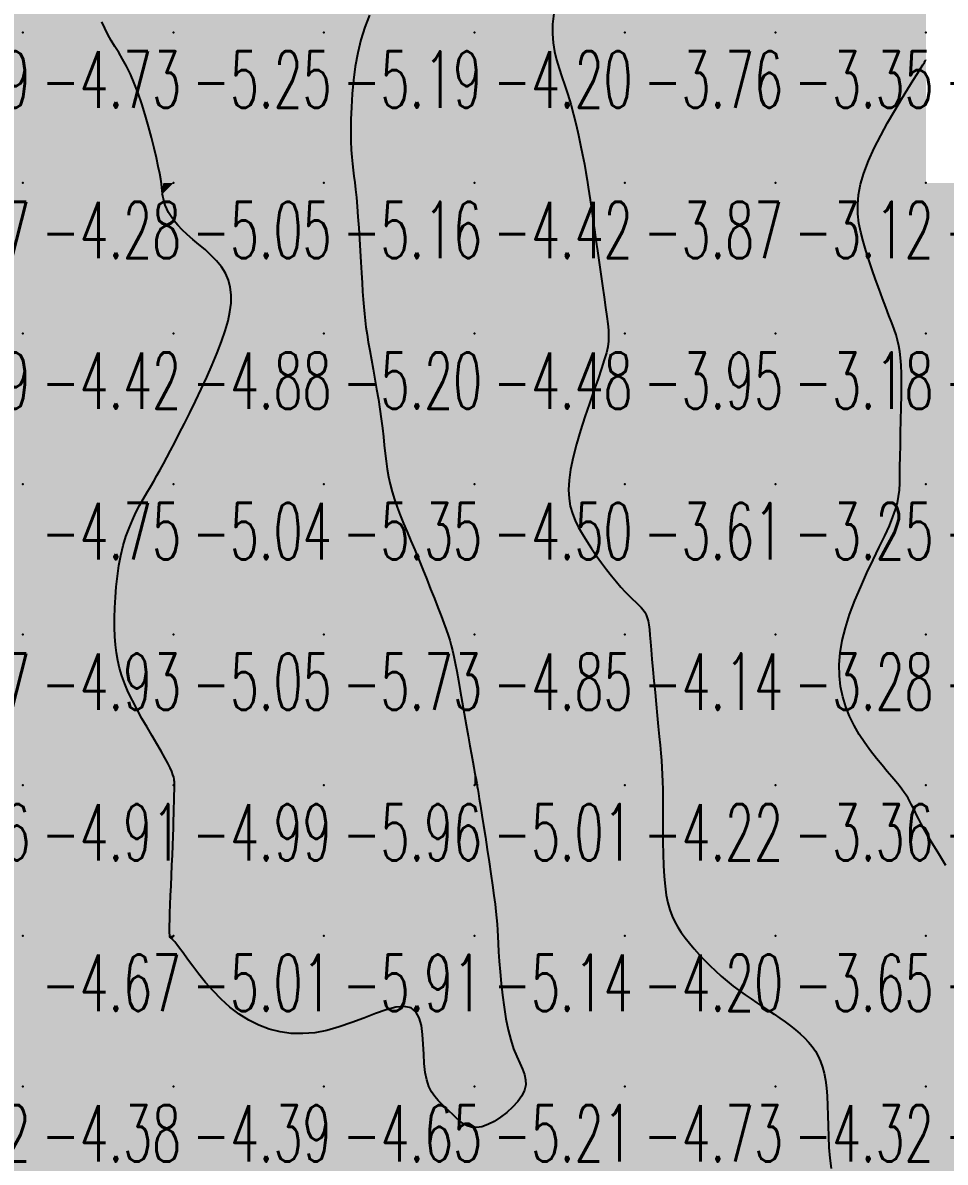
# Model space of a CAD drawing. Header units: millimetres. Extents: x 88261 to 90953, y 390274 to 392322.
# Drawn here: x 89920.2 to 89981.5, y 392062.2 to 392137.9 of the extents above; entities that cross this region are included whole.
import ezdxf
from ezdxf.enums import TextEntityAlignment as Align

# ---------------------------------------------------------------- set-up
doc = ezdxf.new("R2010")
doc.units = ezdxf.units.MM
doc.header["$LTSCALE"] = 25
for name, color, linetype in [('CN_03_00', 7, 'Continuous'), ('CN_04_00', 242, 'Continuous'), ('COTEAlt', 7, 'Continuous'), ('TN_COLORIAGE', 7, 'Continuous')]:
    doc.layers.add(name, color=color, linetype=linetype)
doc.styles.add('Simplex 1.0', font='Simplex.shx', dxfattribs={"width": 0.99, "height": 2.5})
doc.styles.get("Standard").update_dxf_attribs({"font": 'times.ttf'})

# ---------------------------------------------------------------- blocks, each defined once
blk = doc.blocks.new('COTE')
at = {"color": 0}
blk.add_point((0, 0), dxfattribs=at)
at = {"layer": 'COTEAlt'}
blk.add_attdef('ALT', text='', height=3.75, dxfattribs=at).set_placement((1.25, -1.25), align=Align.TOP_LEFT)

msp = doc.modelspace()

# ---------------------------------------------------------------- linework, layer by layer
at = {"layer": 'CN_03_00', "flags": 128}
for points, elevation in [([(89955.521, 392138.489), (89955.442, 392137.795), (89955.43, 392137.149), (89955.477, 392136.543), (89955.574, 392135.967), (89955.71, 392135.407), (89955.876, 392134.853), (89956.063, 392134.294), (89956.26, 392133.716), (89956.458, 392133.11), (89956.648, 392132.467), (89956.828, 392131.796), (89956.998, 392131.11), (89957.155, 392130.424), (89957.3, 392129.749), (89957.432, 392129.099), (89957.55, 392128.487), (89957.652, 392127.926), (89957.739, 392127.425), (89957.813, 392126.968), (89957.88, 392126.538), (89957.941, 392126.115), (89958.002, 392125.681), (89958.066, 392125.216), (89958.136, 392124.7), (89958.217, 392124.116), (89958.311, 392123.451), (89958.415, 392122.723), (89958.526, 392121.955), (89958.639, 392121.172), (89958.751, 392120.399), (89958.857, 392119.659), (89958.954, 392118.978), (89959.037, 392118.379), (89959.103, 392117.877), (89959.147, 392117.454), (89959.165, 392117.079), (89959.151, 392116.724), (89959.102, 392116.36), (89959.012, 392115.957), (89958.878, 392115.486), (89958.694, 392114.919), (89958.46, 392114.236), (89958.188, 392113.454), (89957.894, 392112.601), (89957.593, 392111.704), (89957.302, 392110.79), (89957.035, 392109.886), (89956.809, 392109.019), (89956.64, 392108.217), (89956.539, 392107.5), (89956.506, 392106.861), (89956.534, 392106.286), (89956.619, 392105.763), (89956.755, 392105.277), (89956.937, 392104.815), (89957.159, 392104.363), (89957.417, 392103.909), (89957.705, 392103.441), (89958.016, 392102.964), (89958.343, 392102.488), (89958.68, 392102.02), (89959.019, 392101.568), (89959.354, 392101.14), (89959.679, 392100.746), (89959.985, 392100.393), (89960.268, 392100.086), (89960.526, 392099.822), (89960.76, 392099.593), (89960.969, 392099.392), (89961.155, 392099.212), (89961.316, 392099.045), (89961.453, 392098.885), (89961.567, 392098.724), (89961.658, 392098.554), (89961.729, 392098.365), (89961.785, 392098.147), (89961.831, 392097.888), (89961.87, 392097.577), (89961.906, 392097.204), (89961.945, 392096.759), (89961.991, 392096.229), (89962.045, 392095.611), (89962.109, 392094.919), (89962.178, 392094.177), (89962.251, 392093.407), (89962.324, 392092.631), (89962.397, 392091.87), (89962.466, 392091.148), (89962.53, 392090.486), (89962.585, 392089.898), (89962.633, 392089.373), (89962.673, 392088.889), (89962.706, 392088.425), (89962.731, 392087.962), (89962.75, 392087.48), (89962.763, 392086.956), (89962.769, 392086.372), (89962.771, 392085.713), (89962.77, 392084.994), (89962.77, 392084.233), (89962.775, 392083.452), (89962.788, 392082.67), (89962.813, 392081.908), (89962.853, 392081.186), (89962.912, 392080.524), (89962.993, 392079.937), (89963.097, 392079.419), (89963.224, 392078.959), (89963.376, 392078.543), (89963.553, 392078.162), (89963.756, 392077.803), (89963.986, 392077.455), (89964.243, 392077.105), (89964.528, 392076.746), (89964.838, 392076.378), (89965.17, 392076.006), (89965.52, 392075.633), (89965.886, 392075.264), (89966.264, 392074.902), (89966.651, 392074.553), (89967.043, 392074.218), (89967.438, 392073.903), (89967.835, 392073.605), (89968.231, 392073.321), (89968.626, 392073.049), (89969.019, 392072.786), (89969.408, 392072.53), (89969.792, 392072.278), (89970.169, 392072.027), (89970.539, 392071.775), (89970.899, 392071.521), (89971.246, 392071.263), (89971.577, 392071.001), (89971.889, 392070.732), (89972.18, 392070.455), (89972.447, 392070.171), (89972.688, 392069.876), (89972.899, 392069.569), (89973.082, 392069.245), (89973.239, 392068.898), (89973.37, 392068.521), (89973.478, 392068.108), (89973.564, 392067.652), (89973.629, 392067.148), (89973.676, 392066.59), (89973.705, 392065.974), (89973.725, 392065.311), (89973.742, 392064.616), (89973.765, 392063.901), (89973.801, 392063.183), (89973.858, 392062.473), (89973.944, 392061.787)], -4), ([(89981.565, 392081.903), (89981.297, 392082.35), (89981.029, 392082.79), (89980.768, 392083.214), (89980.524, 392083.619), (89980.304, 392083.998), (89980.107, 392084.352), (89979.93, 392084.682), (89979.772, 392084.988), (89979.63, 392085.271), (89979.5, 392085.532), (89979.381, 392085.772), (89979.27, 392085.991), (89979.164, 392086.192), (89979.056, 392086.381), (89978.94, 392086.569), (89978.808, 392086.764), (89978.654, 392086.975), (89978.47, 392087.211), (89978.25, 392087.481), (89977.987, 392087.794), (89977.677, 392088.157), (89977.329, 392088.568), (89976.956, 392089.023), (89976.571, 392089.518), (89976.187, 392090.049), (89975.817, 392090.611), (89975.474, 392091.202), (89975.169, 392091.816), (89974.915, 392092.452), (89974.716, 392093.11), (89974.577, 392093.793), (89974.5, 392094.505), (89974.49, 392095.248), (89974.549, 392096.026), (89974.682, 392096.84), (89974.892, 392097.693), (89975.178, 392098.586), (89975.526, 392099.503), (89975.916, 392100.425), (89976.328, 392101.335), (89976.744, 392102.214), (89977.143, 392103.043), (89977.507, 392103.803), (89977.816, 392104.478), (89978.056, 392105.055), (89978.232, 392105.553), (89978.355, 392106), (89978.434, 392106.421), (89978.479, 392106.843), (89978.502, 392107.293), (89978.511, 392107.797), (89978.518, 392108.382), (89978.53, 392109.065), (89978.547, 392109.828), (89978.566, 392110.643), (89978.586, 392111.485), (89978.603, 392112.326), (89978.615, 392113.138), (89978.62, 392113.896), (89978.614, 392114.571), (89978.597, 392115.145), (89978.565, 392115.632), (89978.518, 392116.053), (89978.452, 392116.431), (89978.366, 392116.789), (89978.259, 392117.146), (89978.128, 392117.527), (89977.972, 392117.953), (89977.789, 392118.439), (89977.586, 392118.982), (89977.367, 392119.568), (89977.138, 392120.187), (89976.906, 392120.827), (89976.677, 392121.477), (89976.456, 392122.125), (89976.25, 392122.76), (89976.066, 392123.375), (89975.911, 392123.976), (89975.795, 392124.574), (89975.727, 392125.18), (89975.717, 392125.805), (89975.774, 392126.459), (89975.907, 392127.154), (89976.125, 392127.9), (89976.432, 392128.702), (89976.812, 392129.542), (89977.242, 392130.397), (89977.702, 392131.243), (89978.169, 392132.055), (89978.621, 392132.811), (89979.036, 392133.487), (89979.394, 392134.058), (89979.676, 392134.508), (89979.888, 392134.847), (89980.04, 392135.089), (89980.142, 392135.251), (89980.204, 392135.35), (89980.235, 392135.401), (89980.247, 392135.419), (89980.249, 392135.422)], -3)]:
    msp.add_lwpolyline(points, dxfattribs=dict(at, elevation=elevation))
at = {"layer": 'CN_04_00', "elevation": -5, "flags": 128}
msp.add_lwpolyline([(89943.266, 392138.392), (89942.966, 392137.595), (89942.707, 392136.757), (89942.497, 392135.878), (89942.333, 392134.972), (89942.211, 392134.058), (89942.125, 392133.155), (89942.071, 392132.282), (89942.043, 392131.456), (89942.036, 392130.697), (89942.046, 392130.023), (89942.068, 392129.446), (89942.099, 392128.949), (89942.139, 392128.506), (89942.185, 392128.096), (89942.236, 392127.692), (89942.291, 392127.27), (89942.347, 392126.808), (89942.403, 392126.279), (89942.457, 392125.668), (89942.51, 392124.987), (89942.561, 392124.259), (89942.61, 392123.502), (89942.656, 392122.738), (89942.7, 392121.989), (89942.742, 392121.274), (89942.781, 392120.614), (89942.818, 392120.024), (89942.855, 392119.495), (89942.893, 392119.009), (89942.935, 392118.55), (89942.984, 392118.103), (89943.042, 392117.651), (89943.11, 392117.177), (89943.193, 392116.666), (89943.289, 392116.105), (89943.398, 392115.501), (89943.513, 392114.865), (89943.632, 392114.207), (89943.751, 392113.538), (89943.864, 392112.868), (89943.969, 392112.208), (89944.06, 392111.569), (89944.136, 392110.959), (89944.2, 392110.377), (89944.258, 392109.817), (89944.315, 392109.277), (89944.377, 392108.753), (89944.449, 392108.239), (89944.537, 392107.732), (89944.647, 392107.229), (89944.782, 392106.725), (89944.941, 392106.216), (89945.122, 392105.699), (89945.323, 392105.17), (89945.542, 392104.627), (89945.775, 392104.064), (89946.022, 392103.479), (89946.279, 392102.868), (89946.544, 392102.231), (89946.812, 392101.576), (89947.078, 392100.918), (89947.338, 392100.267), (89947.586, 392099.639), (89947.818, 392099.044), (89948.029, 392098.495), (89948.213, 392098.006), (89948.368, 392097.583), (89948.497, 392097.21), (89948.607, 392096.865), (89948.704, 392096.528), (89948.792, 392096.176), (89948.878, 392095.788), (89948.969, 392095.342), (89949.068, 392094.816), (89949.182, 392094.198), (89949.306, 392093.505), (89949.438, 392092.764), (89949.572, 392092.002), (89949.705, 392091.245), (89949.832, 392090.519), (89949.948, 392089.852), (89950.051, 392089.27), (89950.136, 392088.792), (89950.204, 392088.413), (89950.258, 392088.12), (89950.3, 392087.899), (89950.331, 392087.738), (89950.354, 392087.624), (89950.37, 392087.544), (89950.383, 392087.485), (89950.393, 392087.433), (89950.404, 392087.373), (89950.418, 392087.286), (89950.439, 392087.156), (89950.47, 392086.965), (89950.512, 392086.695), (89950.57, 392086.331), (89950.646, 392085.854), (89950.741, 392085.254), (89950.852, 392084.555), (89950.973, 392083.785), (89951.099, 392082.975), (89951.224, 392082.154), (89951.344, 392081.352), (89951.453, 392080.599), (89951.546, 392079.924), (89951.619, 392079.349), (89951.674, 392078.857), (89951.715, 392078.421), (89951.747, 392078.016), (89951.773, 392077.615), (89951.797, 392077.193), (89951.824, 392076.724), (89951.856, 392076.181), (89951.899, 392075.548), (89951.954, 392074.839), (89952.023, 392074.078), (89952.109, 392073.288), (89952.213, 392072.494), (89952.337, 392071.72), (89952.485, 392070.987), (89952.656, 392070.321), (89952.852, 392069.739), (89953.057, 392069.232), (89953.256, 392068.787), (89953.432, 392068.389), (89953.569, 392068.025), (89953.648, 392067.679), (89953.656, 392067.338), (89953.573, 392066.988), (89953.391, 392066.619), (89953.121, 392066.241), (89952.783, 392065.867), (89952.396, 392065.512), (89951.978, 392065.19), (89951.549, 392064.914), (89951.127, 392064.699), (89950.731, 392064.56), (89950.376, 392064.504), (89950.06, 392064.526), (89949.774, 392064.613), (89949.513, 392064.752), (89949.27, 392064.931), (89949.036, 392065.139), (89948.806, 392065.364), (89948.572, 392065.593), (89948.33, 392065.817), (89948.084, 392066.046), (89947.843, 392066.291), (89947.615, 392066.563), (89947.405, 392066.875), (89947.223, 392067.239), (89947.075, 392067.665), (89946.97, 392068.167), (89946.91, 392068.748), (89946.877, 392069.383), (89946.85, 392070.038), (89946.807, 392070.681), (89946.726, 392071.277), (89946.584, 392071.794), (89946.361, 392072.197), (89946.033, 392072.455), (89945.587, 392072.545), (89945.032, 392072.488), (89944.387, 392072.319), (89943.67, 392072.07), (89942.899, 392071.776), (89942.092, 392071.469), (89941.268, 392071.184), (89940.444, 392070.952), (89939.635, 392070.803), (89938.846, 392070.739), (89938.078, 392070.758), (89937.333, 392070.859), (89936.612, 392071.039), (89935.917, 392071.296), (89935.248, 392071.627), (89934.609, 392072.032), (89933.999, 392072.504), (89933.424, 392073.027), (89932.886, 392073.58), (89932.389, 392074.143), (89931.938, 392074.696), (89931.535, 392075.22), (89931.186, 392075.693), (89930.892, 392076.097), (89930.658, 392076.415), (89930.476, 392076.654), (89930.339, 392076.827), (89930.241, 392076.944), (89930.173, 392077.017), (89930.127, 392077.058), (89930.097, 392077.079), (89930.075, 392077.091), (89930.055, 392077.105), (89930.036, 392077.135), (89930.019, 392077.191), (89930.005, 392077.286), (89929.995, 392077.432), (89929.99, 392077.641), (89929.991, 392077.924), (89929.999, 392078.295), (89930.013, 392078.759), (89930.034, 392079.304), (89930.06, 392079.912), (89930.088, 392080.563), (89930.118, 392081.241), (89930.149, 392081.926), (89930.178, 392082.6), (89930.204, 392083.246), (89930.227, 392083.847), (89930.245, 392084.4), (89930.261, 392084.905), (89930.273, 392085.36), (89930.284, 392085.765), (89930.292, 392086.119), (89930.298, 392086.422), (89930.304, 392086.671), (89930.309, 392086.869), (89930.313, 392087.023), (89930.316, 392087.14), (89930.318, 392087.229), (89930.319, 392087.298), (89930.319, 392087.357), (89930.317, 392087.414), (89930.314, 392087.476), (89930.308, 392087.553), (89930.294, 392087.651), (89930.266, 392087.777), (89930.217, 392087.938), (89930.14, 392088.141), (89930.03, 392088.392), (89929.879, 392088.698), (89929.681, 392089.067), (89929.434, 392089.501), (89929.145, 392089.992), (89928.828, 392090.527), (89928.495, 392091.094), (89928.157, 392091.68), (89927.828, 392092.273), (89927.519, 392092.861), (89927.243, 392093.43), (89927.01, 392093.974), (89926.818, 392094.496), (89926.664, 392095.007), (89926.544, 392095.516), (89926.455, 392096.032), (89926.394, 392096.565), (89926.356, 392097.124), (89926.338, 392097.719), (89926.337, 392098.356), (89926.354, 392099.026), (89926.39, 392099.72), (89926.448, 392100.425), (89926.527, 392101.132), (89926.63, 392101.829), (89926.758, 392102.505), (89926.913, 392103.15), (89927.094, 392103.754), (89927.299, 392104.319), (89927.521, 392104.847), (89927.755, 392105.342), (89927.997, 392105.808), (89928.241, 392106.246), (89928.482, 392106.661), (89928.715, 392107.055), (89928.936, 392107.434), (89929.151, 392107.807), (89929.365, 392108.186), (89929.584, 392108.584), (89929.815, 392109.012), (89930.063, 392109.481), (89930.336, 392110.004), (89930.639, 392110.592), (89930.976, 392111.253), (89931.339, 392111.976), (89931.716, 392112.743), (89932.098, 392113.54), (89932.473, 392114.351), (89932.83, 392115.159), (89933.158, 392115.948), (89933.448, 392116.703), (89933.688, 392117.411), (89933.875, 392118.073), (89934.005, 392118.69), (89934.077, 392119.267), (89934.086, 392119.807), (89934.029, 392120.314), (89933.904, 392120.789), (89933.707, 392121.238), (89933.439, 392121.662), (89933.113, 392122.064), (89932.743, 392122.447), (89932.348, 392122.811), (89931.942, 392123.159), (89931.541, 392123.494), (89931.162, 392123.816), (89930.821, 392124.128), (89930.53, 392124.431), (89930.287, 392124.725), (89930.089, 392125.007), (89929.93, 392125.276), (89929.805, 392125.53), (89929.71, 392125.768), (89929.64, 392125.988), (89929.589, 392126.187), (89929.554, 392126.368), (89929.528, 392126.543), (89929.506, 392126.728), (89929.481, 392126.938), (89929.448, 392127.189), (89929.401, 392127.496), (89929.334, 392127.876), (89929.24, 392128.344), (89929.117, 392128.909), (89928.965, 392129.555), (89928.788, 392130.26), (89928.59, 392131), (89928.373, 392131.754), (89928.14, 392132.499), (89927.896, 392133.213), (89927.644, 392133.873), (89927.386, 392134.461), (89927.126, 392134.986), (89926.867, 392135.46), (89926.611, 392135.896), (89926.362, 392136.306), (89926.122, 392136.703), (89925.894, 392137.101), (89925.681, 392137.51), (89925.484, 392137.943)], dxfattribs=at)
at = {"layer": 'TN_COLORIAGE', "color": 131}
for points in [[(89920.249, 392147.206, -4.587), (89920.226, 392147.217, -4.587), (89920.249, 392137.239, -4.587), (89910.249, 392137.239, -4.587)], [(89920.249, 392147.206, -4.727), (89924.425, 392141.416, -4.727), (89920.249, 392137.239, -4.727)], [(89945.681, 392142.672, -4.196), (89942.159, 392137.239, -4.196), (89950.249, 392147.239, -4.196), (89950.249, 392137.239, -4.196)], [(89950.249, 392147.239, -4), (89959.35, 392147.239, -4), (89950.249, 392137.239, -4), (89957.278, 392144.269, -4)], [(89954.705, 392137.239, -4.196), (89957.278, 392144.269, -4.196), (89950.249, 392137.239, -4.196)], [(89925.49, 392137.239, -4.727), (89924.425, 392141.416, -4.727), (89920.249, 392137.239, -4.727)], [(89910.249, 392137.239, -4.727), (89910.249, 392127.239, -4.727), (89920.249, 392137.239, -4.727)], [(89910.249, 392127.239, -4.727), (89920.249, 392127.239, -4.727), (89920.249, 392137.239, -4.727)], [(89925.49, 392137.239, -4.276), (89927.698, 392134.689, -4.276), (89920.249, 392137.239, -4.276), (89920.249, 392127.239, -4.276)], [(89941.924, 392128.915, -4.196), (89942.159, 392137.239, -4.196), (89950.249, 392137.239, -4.196)], [(89942.42, 392127.239, -4.196), (89941.924, 392128.915, -4.196), (89950.249, 392127.239, -4.196), (89950.249, 392137.239, -4.196)], [(89950.249, 392127.239, -4), (89956.554, 392133.545, -4), (89950.249, 392137.239, -4), (89954.705, 392137.239, -4)], [(89929.579, 392127.239, -4.276), (89927.698, 392134.689, -4.276), (89920.249, 392127.239, -4.276)], [(89956.554, 392133.545, -4.417), (89957.823, 392127.239, -4.417), (89950.249, 392127.239, -4.417)], [(89910.249, 392127.239, -4.276), (89910.249, 392117.239, -4.276), (89920.249, 392127.239, -4.276)], [(89910.249, 392117.239, -4.276), (89920.249, 392117.239, -4.276), (89920.249, 392127.239, -4.276)], [(89929.427, 392126.417, -4.276), (89929.579, 392127.239, -4.276), (89920.249, 392117.239, -4.276), (89920.249, 392127.239, -4.276)], [(89942.42, 392127.239, -4.417), (89942.811, 392119.801, -4.417), (89950.249, 392127.239, -4.417)], [(89943.025, 392117.239, -4.417), (89942.811, 392119.801, -4.417), (89950.249, 392117.239, -4.417), (89950.249, 392127.239, -4.417)], [(89950.249, 392117.239, -4), (89958.064, 392125.054, -4), (89950.249, 392127.239, -4), (89957.823, 392127.239, -4)], [(89930.249, 392124.214, -4.42), (89929.427, 392126.417, -4.42), (89930.249, 392117.239, -4.42), (89920.249, 392117.239, -4.42)], [(89958.064, 392125.054, -4.477), (89959.223, 392117.239, -4.477), (89950.249, 392117.239, -4.477)], [(89930.249, 392124.214, -4.88), (89934.503, 392121.493, -4.88), (89930.249, 392117.239, -4.88)], [(89934.503, 392121.493, -4.88), (89933.984, 392117.239, -4.88), (89930.249, 392117.239, -4.88)], [(89910.249, 392107.239, -4.42), (89920.249, 392107.239, -4.42), (89920.249, 392117.239, -4.42)], [(89910.249, 392117.239, -4.42), (89910.249, 392107.239, -4.42), (89920.249, 392117.239, -4.42)], [(89920.249, 392117.239, -4.88), (89920.249, 392107.239, -4.88), (89930.249, 392117.239, -4.88)], [(89930.249, 392109.769, -4.749), (89928.856, 392107.239, -4.749), (89930.249, 392117.239, -4.749), (89920.249, 392107.239, -4.749)], [(89930.249, 392109.769, -4.88), (89933.984, 392117.239, -4.88), (89930.249, 392117.239, -4.88)], [(89943.025, 392117.239, -4.477), (89944.244, 392111.234, -4.477), (89950.249, 392117.239, -4.477)], [(89944.361, 392107.239, -4.477), (89944.244, 392111.234, -4.477), (89950.249, 392107.239, -4.477), (89950.249, 392117.239, -4.477)], [(89950.249, 392107.239, -4), (89959.269, 392116.259, -4), (89950.249, 392117.239, -4), (89959.223, 392117.239, -4)], [(89955.868, 392107.239, -4.502), (89959.269, 392116.259, -4.502), (89950.249, 392107.239, -4.502)], [(89910.249, 392107.239, -4.749), (89910.249, 392097.239, -4.749), (89920.249, 392107.239, -4.749)], [(89910.249, 392097.239, -4.749), (89920.249, 392097.239, -4.749), (89920.249, 392107.239, -4.749)], [(89926.615, 392103.605, -4.749), (89928.856, 392107.239, -4.749), (89920.249, 392097.239, -4.749), (89920.249, 392107.239, -4.749)], [(89944.361, 392107.239, -4.502), (89946.192, 392103.183, -4.502), (89950.249, 392107.239, -4.502)], [(89948.546, 392097.239, -4.502), (89946.192, 392103.183, -4.502), (89950.249, 392097.239, -4.502), (89950.249, 392107.239, -4.502)], [(89950.249, 392097.239, -4), (89957.096, 392104.087, -4), (89950.249, 392107.239, -4), (89955.868, 392107.239, -4)], [(89950.249, 392097.239, -4), (89957.096, 392104.087, -4), (89960.249, 392097.239, -4), (89960.249, 392099.865, -4)], [(89926.615, 392103.605, -4.929), (89926.162, 392097.239, -4.929), (89920.249, 392097.239, -4.929)], [(89961.819, 392098.81, -4.139), (89960.249, 392099.865, -4.139), (89960.249, 392097.239, -4.139)], [(89961.819, 392098.81, -4.139), (89961.877, 392097.239, -4.139), (89960.249, 392097.239, -4.139)], [(89910.249, 392087.239, -4.929), (89920.249, 392087.239, -4.929), (89920.249, 392097.239, -4.929)], [(89910.249, 392097.239, -4.929), (89910.249, 392087.239, -4.929), (89920.249, 392097.239, -4.929)], [(89926.162, 392097.239, -4.908), (89926.762, 392093.753, -4.908), (89920.249, 392097.239, -4.908), (89920.249, 392087.239, -4.908)], [(89948.546, 392097.239, -4.85), (89948.904, 392095.894, -4.85), (89950.249, 392097.239, -4.85)], [(89950.249, 392088.082, -4.85), (89948.904, 392095.894, -4.85), (89950.249, 392097.239, -4.85)], [(89950.249, 392088.082, -4.139), (89950.406, 392087.397, -4.139), (89950.249, 392097.239, -4.139), (89960.249, 392097.239, -4.139)], [(89950.423, 392087.239, -4.139), (89950.406, 392087.397, -4.139), (89960.249, 392087.239, -4.139), (89960.249, 392097.239, -4.139)], [(89960.249, 392087.239, -4), (89962.618, 392089.609, -4), (89960.249, 392097.239, -4), (89961.877, 392097.239, -4)], [(89930.249, 392088.332, -4.908), (89926.762, 392093.753, -4.908), (89930.249, 392087.239, -4.908), (89920.249, 392087.239, -4.908)], [(89962.618, 392089.609, -4.223), (89962.83, 392087.239, -4.223), (89960.249, 392087.239, -4.223)], [(89930.249, 392088.332, -4.994), (89930.331, 392087.321, -4.994), (89930.249, 392087.239, -4.994)], [(89910.249, 392087.239, -4.908), (89910.249, 392077.239, -4.908), (89920.249, 392087.239, -4.908)], [(89910.249, 392077.239, -4.908), (89920.249, 392077.239, -4.908), (89920.249, 392087.239, -4.908)], [(89930.249, 392083.749, -4.671), (89929.918, 392077.239, -4.671), (89930.249, 392087.239, -4.671), (89920.249, 392077.239, -4.671)], [(89920.249, 392087.239, -4.994), (89920.249, 392077.239, -4.994), (89930.249, 392087.239, -4.994)], [(89930.331, 392087.321, -4.994), (89930.311, 392087.239, -4.994), (89930.249, 392087.239, -4.994)], [(89930.249, 392083.749, -4.994), (89930.311, 392087.239, -4.994), (89930.249, 392087.239, -4.994)], [(89950.423, 392087.239, -4.223), (89951.776, 392078.767, -4.223), (89960.249, 392087.239, -4.223)], [(89951.776, 392078.767, -4.205), (89951.748, 392077.239, -4.205), (89960.249, 392087.239, -4.205), (89960.249, 392077.239, -4.205)], [(89960.249, 392087.239, -4), (89962.83, 392087.239, -4), (89960.249, 392077.239, -4), (89962.676, 392079.666, -4)], [(89962.676, 392079.666, -4.205), (89963.941, 392077.239, -4.205), (89960.249, 392077.239, -4.205)], [(89910.249, 392067.84, -4.671), (89910.774, 392067.765, -4.671), (89910.249, 392077.239, -4.671), (89920.249, 392077.239, -4.671)], [(89910.774, 392067.765, -4.38), (89910.534, 392067.239, -4.38), (89920.249, 392077.239, -4.38), (89920.249, 392067.239, -4.38)], [(89929.918, 392077.239, -4.38), (89930.071, 392077.061, -4.38), (89920.249, 392077.239, -4.38), (89920.249, 392067.239, -4.38)], [(89930.249, 392077.06, -4.38), (89930.071, 392077.061, -4.38), (89930.249, 392067.239, -4.38), (89920.249, 392067.239, -4.38)], [(89930.249, 392077.06, -4.386), (89934.288, 392071.279, -4.386), (89930.249, 392067.239, -4.386)], [(89951.748, 392077.239, -4.205), (89952.371, 392069.362, -4.205), (89960.249, 392077.239, -4.205)], [(89954.705, 392067.239, -4.205), (89952.371, 392069.362, -4.205), (89960.249, 392067.239, -4.205), (89960.249, 392077.239, -4.205)], [(89960.249, 392067.239, -4), (89967.017, 392074.008, -4), (89960.249, 392077.239, -4), (89963.941, 392077.239, -4)], [(89947.378, 392074.369, -4.652), (89940.249, 392070.017, -4.652), (89940.249, 392067.239, -4.652)], [(89947.378, 392074.369, -4.652), (89946.439, 392067.239, -4.652), (89940.249, 392067.239, -4.652)], [(89960.249, 392067.239, -4), (89967.017, 392074.008, -4), (89970.249, 392067.239, -4), (89970.249, 392072.04, -4)], [(89973.003, 392069.994, -4.323), (89970.249, 392072.04, -4.323), (89970.249, 392067.239, -4.323)], [(89940.249, 392070.017, -4.386), (89934.288, 392071.279, -4.386), (89940.249, 392067.239, -4.386), (89930.249, 392067.239, -4.386)], [(89973.003, 392069.994, -4.323), (89973.863, 392067.239, -4.323), (89970.249, 392067.239, -4.323)], [(89910.534, 392067.239, -4.38), (89915.03, 392062.02, -4.38), (89920.249, 392067.239, -4.38)], [(89915.267, 392057.239, -4.38), (89915.03, 392062.02, -4.38), (89920.249, 392057.239, -4.38), (89920.249, 392067.239, -4.38)], [(89920.249, 392057.239, -4), (89927.423, 392057.239, -4), (89930.249, 392067.239, -4), (89930.249, 392060.318, -4)], [(89920.249, 392067.239, -4.386), (89920.249, 392057.239, -4.386), (89930.249, 392067.239, -4.386)], [(89940.249, 392067.239, -4), (89932.335, 392059.325, -4), (89930.249, 392067.239, -4), (89930.249, 392060.318, -4)], [(89932.335, 392059.325, -4.652), (89940.249, 392059.175, -4.652), (89940.249, 392067.239, -4.652)], [(89946.439, 392067.239, -4), (89948.686, 392065.676, -4), (89940.249, 392067.239, -4), (89941.39, 392058.381, -4)], [(89941.39, 392058.381, -4.652), (89940.249, 392059.175, -4.652), (89940.249, 392067.239, -4.652)], [(89954.705, 392067.239, -4.624), (89950.249, 392063.61, -4.624), (89960.249, 392067.239, -4.624), (89950.249, 392057.239, -4.624)], [(89950.249, 392057.239, -4.733), (89960.249, 392057.239, -4.733), (89960.249, 392067.239, -4.733)], [(89960.249, 392067.239, -4.323), (89960.249, 392057.239, -4.323), (89970.249, 392067.239, -4.323)], [(89960.249, 392057.239, -4.323), (89970.249, 392057.239, -4.323), (89970.249, 392067.239, -4.323)], [(89970.249, 392067.239, -4), (89973.863, 392067.239, -4), (89970.249, 392057.239, -4), (89973.598, 392060.588, -4)], [(89950.249, 392063.61, -4), (89948.686, 392065.676, -4), (89950.249, 392057.239, -4), (89941.39, 392058.381, -4)]]:
    msp.add_solid(points, dxfattribs=at)
at = {"layer": 'TN_COLORIAGE', "color": 141}
for points in [[(89930.249, 392147.239, -5), (89924.425, 392141.416, -5), (89930.249, 392137.239, -5), (89925.49, 392137.239, -5)], [(89930.249, 392147.239, -5.378), (89930.249, 392137.239, -5.378), (89940.249, 392147.239, -5.378)], [(89930.249, 392137.239, -5.378), (89940.249, 392137.239, -5.378), (89940.249, 392147.239, -5.378)], [(89940.249, 392147.239, -5), (89947.28, 392147.239, -5), (89940.249, 392137.239, -5), (89945.681, 392142.672, -5)], [(89942.159, 392137.239, -5.19), (89945.681, 392142.672, -5.19), (89940.249, 392137.239, -5.19)], [(89927.698, 392134.689, -5.248), (89925.49, 392137.239, -5.248), (89930.249, 392137.239, -5.248)], [(89930.249, 392137.239, -5), (89927.698, 392134.689, -5), (89930.249, 392127.239, -5), (89929.579, 392127.239, -5)], [(89930.249, 392137.239, -5.19), (89930.249, 392127.239, -5.19), (89940.249, 392137.239, -5.19)], [(89930.249, 392127.239, -5.19), (89940.249, 392127.239, -5.19), (89940.249, 392137.239, -5.19)], [(89940.249, 392137.239, -5), (89942.159, 392137.239, -5), (89940.249, 392127.239, -5), (89941.924, 392128.915, -5)], [(89941.924, 392128.915, -5.162), (89942.42, 392127.239, -5.162), (89940.249, 392127.239, -5.162)], [(89929.579, 392127.239, -5.052), (89929.427, 392126.417, -5.052), (89930.249, 392127.239, -5.052)], [(89929.427, 392126.417, -5.052), (89930.249, 392124.214, -5.052), (89930.249, 392127.239, -5.052)], [(89940.249, 392127.239, -5), (89934.503, 392121.493, -5), (89930.249, 392127.239, -5), (89930.249, 392124.214, -5)], [(89940.249, 392117.239, -5), (89933.984, 392117.239, -5), (89940.249, 392127.239, -5), (89934.503, 392121.493, -5)], [(89940.249, 392117.239, -5), (89942.811, 392119.801, -5), (89940.249, 392127.239, -5), (89942.42, 392127.239, -5)], [(89942.811, 392119.801, -5.201), (89943.025, 392117.239, -5.201), (89940.249, 392117.239, -5.201)], [(89940.249, 392117.239, -5), (89933.984, 392117.239, -5), (89930.249, 392107.239, -5), (89930.249, 392109.769, -5)], [(89930.249, 392107.239, -5.201), (89940.249, 392107.239, -5.201), (89940.249, 392117.239, -5.201)], [(89940.249, 392107.239, -5), (89944.244, 392111.234, -5), (89940.249, 392117.239, -5), (89943.025, 392117.239, -5)], [(89944.244, 392111.234, -5.348), (89944.361, 392107.239, -5.348), (89940.249, 392107.239, -5.348)], [(89928.856, 392107.239, -5.041), (89930.249, 392109.769, -5.041), (89930.249, 392107.239, -5.041)], [(89930.249, 392097.239, -5), (89926.162, 392097.239, -5), (89930.249, 392107.239, -5), (89926.615, 392103.605, -5)], [(89928.856, 392107.239, -5.041), (89926.615, 392103.605, -5.041), (89930.249, 392107.239, -5.041)], [(89930.249, 392097.239, -5.348), (89940.249, 392097.239, -5.348), (89940.249, 392107.239, -5.348)], [(89930.249, 392107.239, -5.348), (89930.249, 392097.239, -5.348), (89940.249, 392107.239, -5.348)], [(89940.249, 392097.239, -5), (89946.192, 392103.183, -5), (89940.249, 392107.239, -5), (89944.361, 392107.239, -5)], [(89946.192, 392103.183, -5.729), (89948.546, 392097.239, -5.729), (89940.249, 392097.239, -5.729)], [(89926.762, 392093.753, -5.049), (89926.162, 392097.239, -5.049), (89930.249, 392097.239, -5.049)], [(89926.762, 392093.753, -5.049), (89930.249, 392088.332, -5.049), (89930.249, 392097.239, -5.049)], [(89940.249, 392097.239, -5), (89930.331, 392087.321, -5), (89930.249, 392097.239, -5), (89930.249, 392088.332, -5)], [(89940.249, 392087.239, -5), (89930.311, 392087.239, -5), (89940.249, 392097.239, -5), (89930.331, 392087.321, -5)], [(89940.249, 392087.239, -5), (89948.904, 392095.894, -5), (89940.249, 392097.239, -5), (89948.546, 392097.239, -5)], [(89940.249, 392087.239, -5), (89948.904, 392095.894, -5), (89950.249, 392087.239, -5), (89950.249, 392088.082, -5)], [(89950.406, 392087.397, -5.014), (89950.249, 392088.082, -5.014), (89950.249, 392087.239, -5.014)], [(89940.249, 392087.239, -5), (89930.311, 392087.239, -5), (89930.249, 392077.239, -5), (89930.249, 392083.749, -5)], [(89930.249, 392077.239, -5.963), (89940.249, 392077.239, -5.963), (89940.249, 392087.239, -5.963)], [(89940.249, 392087.239, -5.014), (89940.249, 392077.239, -5.014), (89950.249, 392087.239, -5.014)], [(89940.249, 392077.239, -5.014), (89950.249, 392077.239, -5.014), (89950.249, 392087.239, -5.014)], [(89950.406, 392087.397, -5.014), (89950.423, 392087.239, -5.014), (89950.249, 392087.239, -5.014)], [(89950.249, 392077.239, -5), (89951.776, 392078.767, -5), (89950.249, 392087.239, -5), (89950.423, 392087.239, -5)], [(89929.918, 392077.239, -5.011), (89930.249, 392083.749, -5.011), (89930.249, 392077.239, -5.011)], [(89951.748, 392077.239, -5.14), (89951.776, 392078.767, -5.14), (89950.249, 392077.239, -5.14)], [(89930.071, 392077.061, -5.011), (89929.918, 392077.239, -5.011), (89930.249, 392077.239, -5.011)], [(89930.071, 392077.061, -5.011), (89930.249, 392077.06, -5.011), (89930.249, 392077.239, -5.011)], [(89940.249, 392077.239, -5), (89934.288, 392071.279, -5), (89930.249, 392077.239, -5), (89930.249, 392077.06, -5)], [(89934.288, 392071.279, -5.905), (89940.249, 392070.017, -5.905), (89940.249, 392077.239, -5.905)], [(89940.249, 392077.239, -5), (89940.249, 392070.017, -5), (89950.249, 392077.239, -5), (89947.378, 392074.369, -5)], [(89950.249, 392067.239, -5), (89946.439, 392067.239, -5), (89950.249, 392077.239, -5), (89947.378, 392074.369, -5)], [(89950.249, 392067.239, -5), (89952.371, 392069.362, -5), (89950.249, 392077.239, -5), (89951.748, 392077.239, -5)], [(89952.371, 392069.362, -5.214), (89954.705, 392067.239, -5.214), (89950.249, 392067.239, -5.214)], [(89948.686, 392065.676, -5.214), (89946.439, 392067.239, -5.214), (89950.249, 392067.239, -5.214)], [(89948.686, 392065.676, -5.214), (89950.249, 392063.61, -5.214), (89950.249, 392067.239, -5.214)], [(89950.249, 392063.61, -5.214), (89954.705, 392067.239, -5.214), (89950.249, 392067.239, -5.214)]]:
    msp.add_solid(points, dxfattribs=at)
at = {"layer": 'TN_COLORIAGE', "color": 121}
for points in [[(89957.278, 392144.269, -3.756), (89954.705, 392137.239, -3.756), (89960.249, 392147.239, -3.756), (89960.249, 392137.239, -3.756)], [(89960.249, 392137.239, -3.534), (89970.249, 392137.239, -3.534), (89970.249, 392147.239, -3.534)], [(89960.249, 392147.239, -3.534), (89960.249, 392137.239, -3.534), (89970.249, 392147.239, -3.534)], [(89980.249, 392137.239, -3.35), (89980.249, 392147.239, -3.35), (89970.249, 392137.239, -3.35)], [(89970.249, 392147.239, -3.302), (89970.249, 392137.239, -3.302), (89980.249, 392147.239, -3.302)], [(89954.705, 392137.239, -3.756), (89956.554, 392133.545, -3.756), (89960.249, 392137.239, -3.756)], [(89957.823, 392127.239, -3.756), (89956.554, 392133.545, -3.756), (89960.249, 392127.239, -3.756), (89960.249, 392137.239, -3.756)], [(89960.249, 392127.239, -3.35), (89970.249, 392127.239, -3.35), (89970.249, 392137.239, -3.35)], [(89960.249, 392137.239, -3.35), (89960.249, 392127.239, -3.35), (89970.249, 392137.239, -3.35)], [(89970.249, 392137.239, -3.029), (89970.249, 392127.239, -3.029), (89980.249, 392137.239, -3.029)], [(89970.249, 392127.239, -3), (89975.117, 392127.239, -3), (89980.249, 392137.239, -3), (89980.249, 392135.422, -3)], [(89957.823, 392127.239, -3.867), (89958.064, 392125.054, -3.867), (89960.249, 392127.239, -3.867)], [(89959.223, 392117.239, -3.867), (89958.064, 392125.054, -3.867), (89960.249, 392117.239, -3.867), (89960.249, 392127.239, -3.867)], [(89960.249, 392127.239, -3.124), (89960.249, 392117.239, -3.124), (89970.249, 392127.239, -3.124)], [(89960.249, 392117.239, -3.124), (89970.249, 392117.239, -3.124), (89970.249, 392127.239, -3.124)], [(89970.249, 392117.239, -3), (89976.03, 392123.021, -3), (89970.249, 392127.239, -3), (89975.117, 392127.239, -3)], [(89976.03, 392123.021, -3.18), (89978.264, 392117.239, -3.18), (89970.249, 392117.239, -3.18)], [(89959.269, 392116.259, -3.608), (89955.868, 392107.239, -3.608), (89960.249, 392117.239, -3.608), (89960.249, 392107.239, -3.608)], [(89959.223, 392117.239, -3.945), (89959.269, 392116.259, -3.945), (89960.249, 392117.239, -3.945)], [(89960.249, 392107.239, -3.18), (89970.249, 392107.239, -3.18), (89970.249, 392117.239, -3.18)], [(89960.249, 392117.239, -3.18), (89960.249, 392107.239, -3.18), (89970.249, 392117.239, -3.18)], [(89970.249, 392107.239, -3), (89978.746, 392115.737, -3), (89970.249, 392117.239, -3), (89978.264, 392117.239, -3)], [(89978.438, 392107.239, -3.252), (89978.746, 392115.737, -3.252), (89970.249, 392107.239, -3.252)], [(89955.868, 392107.239, -3.608), (89957.096, 392104.087, -3.608), (89960.249, 392107.239, -3.608)], [(89960.249, 392099.865, -3.608), (89957.096, 392104.087, -3.608), (89960.249, 392107.239, -3.608)], [(89960.249, 392099.865, -3.252), (89961.819, 392098.81, -3.252), (89960.249, 392107.239, -3.252), (89970.249, 392107.239, -3.252)], [(89961.877, 392097.239, -3.252), (89961.819, 392098.81, -3.252), (89970.249, 392097.239, -3.252), (89970.249, 392107.239, -3.252)], [(89970.249, 392097.239, -3), (89978.606, 392105.597, -3), (89970.249, 392107.239, -3), (89978.438, 392107.239, -3)], [(89974.032, 392097.239, -3.283), (89978.606, 392105.597, -3.283), (89970.249, 392097.239, -3.283)], [(89961.877, 392097.239, -3.283), (89962.618, 392089.609, -3.283), (89970.249, 392097.239, -3.283)], [(89962.83, 392087.239, -3.283), (89962.618, 392089.609, -3.283), (89970.249, 392087.239, -3.283), (89970.249, 392097.239, -3.283)], [(89970.249, 392087.239, -3), (89974.614, 392091.605, -3), (89970.249, 392097.239, -3), (89974.032, 392097.239, -3)], [(89974.614, 392091.605, -3.36), (89978.524, 392087.239, -3.36), (89970.249, 392087.239, -3.36)], [(89962.676, 392079.666, -3.36), (89962.83, 392087.239, -3.36), (89970.249, 392087.239, -3.36)], [(89963.941, 392077.239, -3.36), (89962.676, 392079.666, -3.36), (89970.249, 392077.239, -3.36), (89970.249, 392087.239, -3.36)], [(89970.249, 392077.239, -3), (89979.212, 392086.203, -3), (89970.249, 392087.239, -3), (89978.524, 392087.239, -3)], [(89970.249, 392077.239, -3), (89979.212, 392086.203, -3), (89980.249, 392077.239, -3), (89980.249, 392083.896, -3)], [(89982.935, 392079.925, -3.15), (89980.249, 392083.896, -3.15), (89980.249, 392077.239, -3.15)], [(89982.663, 392077.239, -3.15), (89982.935, 392079.925, -3.15), (89980.249, 392077.239, -3.15)], [(89963.941, 392077.239, -3.65), (89967.017, 392074.008, -3.65), (89970.249, 392077.239, -3.65)], [(89970.249, 392072.04, -3.65), (89967.017, 392074.008, -3.65), (89970.249, 392077.239, -3.65)], [(89970.249, 392072.04, -3.15), (89973.003, 392069.994, -3.15), (89970.249, 392077.239, -3.15), (89980.249, 392077.239, -3.15)], [(89973.863, 392067.239, -3.15), (89973.003, 392069.994, -3.15), (89980.249, 392067.239, -3.15), (89980.249, 392077.239, -3.15)], [(89980.249, 392067.239, -3), (89985.02, 392072.011, -3), (89980.249, 392077.239, -3), (89982.663, 392077.239, -3)], [(89985.02, 392072.011, -3.429), (89989.314, 392067.239, -3.429), (89980.249, 392067.239, -3.429)], [(89976.137, 392057.239, -3.429), (89973.598, 392060.588, -3.429), (89980.249, 392057.239, -3.429), (89980.249, 392067.239, -3.429)], [(89973.598, 392060.588, -3.429), (89973.863, 392067.239, -3.429), (89980.249, 392067.239, -3.429)], [(89980.249, 392057.239, -3), (89989.724, 392066.715, -3), (89980.249, 392067.239, -3), (89989.314, 392067.239, -3)], [(89980.249, 392057.239, -3), (89989.724, 392066.715, -3), (89990.249, 392057.239, -3), (89990.249, 392058.038, -3)]]:
    msp.add_solid(points, dxfattribs=at)
at = {"layer": 'TN_COLORIAGE', "color": 111}
for points in [[(89980.249, 392135.422, -2.869), (89975.117, 392127.239, -2.869), (89980.249, 392127.239, -2.869)], [(89975.117, 392127.239, -2.869), (89976.03, 392123.021, -2.869), (89980.249, 392127.239, -2.869)], [(89978.264, 392117.239, -2.869), (89976.03, 392123.021, -2.869), (89980.249, 392117.239, -2.869), (89980.249, 392127.239, -2.869)], [(89982.588, 392119.579, -2.869), (89984.985, 392127.239, -2.869), (89980.249, 392117.239, -2.869), (89980.249, 392127.239, -2.869)], [(89982.588, 392119.579, -2.934), (89990.249, 392120.367, -2.934), (89980.249, 392117.239, -2.934), (89990.249, 392117.239, -2.934)], [(89978.264, 392117.239, -2.955), (89978.746, 392115.737, -2.955), (89980.249, 392117.239, -2.955)], [(89978.746, 392115.737, -2.944), (89978.438, 392107.239, -2.944), (89980.249, 392117.239, -2.944), (89980.249, 392107.239, -2.944)], [(89990.249, 392107.239, -2.944), (89990.249, 392117.239, -2.944), (89980.249, 392107.239, -2.944)], [(89980.249, 392117.239, -2.934), (89980.249, 392107.239, -2.934), (89990.249, 392117.239, -2.934)], [(89978.606, 392105.597, -2.535), (89974.032, 392097.239, -2.535), (89980.249, 392107.239, -2.535), (89980.249, 392097.239, -2.535)], [(89978.438, 392107.239, -2.944), (89978.606, 392105.597, -2.944), (89980.249, 392107.239, -2.944)], [(89980.249, 392107.239, -2.619), (89980.249, 392097.239, -2.619), (89990.249, 392107.239, -2.619)], [(89990.249, 392097.239, -2.535), (89990.249, 392107.239, -2.535), (89980.249, 392097.239, -2.535)], [(89974.032, 392097.239, -2.535), (89974.614, 392091.605, -2.535), (89980.249, 392097.239, -2.535)], [(89978.524, 392087.239, -2.535), (89974.614, 392091.605, -2.535), (89980.249, 392087.239, -2.535), (89980.249, 392097.239, -2.535)], [(89990.249, 392087.239, -2.925), (89990.249, 392097.239, -2.925), (89980.249, 392087.239, -2.925)], [(89980.249, 392097.239, -2.407), (89980.249, 392087.239, -2.407), (89990.249, 392097.239, -2.407)], [(89978.524, 392087.239, -2.925), (89979.212, 392086.203, -2.925), (89980.249, 392087.239, -2.925)], [(89980.249, 392083.896, -2.925), (89979.212, 392086.203, -2.925), (89980.249, 392087.239, -2.925)], [(89980.249, 392083.896, -2.593), (89982.935, 392079.925, -2.593), (89980.249, 392087.239, -2.593), (89990.249, 392087.239, -2.593)]]:
    msp.add_solid(points, dxfattribs=at)

# ---------------------------------------------------------------- block references
at = {"layer": 'COTEAlt'}
ref = msp.add_blockref('COTE', (89910.249, 392137.239), dxfattribs=at)
ref.add_attrib('ALT', '-4.59', dxfattribs={"height": 3.75, "style": 'Simplex 1.0', "width": 0.6}).set_placement((89911.499, 392135.989), align=Align.TOP_LEFT)
ref = msp.add_blockref('COTE', (89920.249, 392137.239), dxfattribs=at)
ref.add_attrib('ALT', '-4.73', dxfattribs={"height": 3.75, "style": 'Simplex 1.0', "width": 0.6}).set_placement((89921.499, 392135.989), align=Align.TOP_LEFT)
ref = msp.add_blockref('COTE', (89930.249, 392137.239), dxfattribs=at)
ref.add_attrib('ALT', '-5.25', dxfattribs={"height": 3.75, "style": 'Simplex 1.0', "width": 0.6}).set_placement((89931.499, 392135.989), align=Align.TOP_LEFT)
ref = msp.add_blockref('COTE', (89940.249, 392137.239), dxfattribs=at)
ref.add_attrib('ALT', '-5.19', dxfattribs={"height": 3.75, "style": 'Simplex 1.0', "width": 0.6}).set_placement((89941.499, 392135.989), align=Align.TOP_LEFT)
ref = msp.add_blockref('COTE', (89950.249, 392137.239), dxfattribs=at)
ref.add_attrib('ALT', '-4.20', dxfattribs={"height": 3.75, "style": 'Simplex 1.0', "width": 0.6}).set_placement((89951.499, 392135.989), align=Align.TOP_LEFT)
ref = msp.add_blockref('COTE', (89960.249, 392137.239), dxfattribs=at)
ref.add_attrib('ALT', '-3.76', dxfattribs={"height": 3.75, "style": 'Simplex 1.0', "width": 0.6}).set_placement((89961.499, 392135.989), align=Align.TOP_LEFT)
ref = msp.add_blockref('COTE', (89970.249, 392137.239), dxfattribs=at)
ref.add_attrib('ALT', '-3.35', dxfattribs={"height": 3.75, "style": 'Simplex 1.0', "width": 0.6}).set_placement((89971.499, 392135.989), align=Align.TOP_LEFT)
ref = msp.add_blockref('COTE', (89980.249, 392137.239), dxfattribs=at)
ref.add_attrib('ALT', '-3.03', dxfattribs={"height": 3.75, "style": 'Simplex 1.0', "width": 0.6}).set_placement((89981.499, 392135.989), align=Align.TOP_LEFT)
ref = msp.add_blockref('COTE', (89910.249, 392127.239), dxfattribs=at)
ref.add_attrib('ALT', '-4.57', dxfattribs={"height": 3.75, "style": 'Simplex 1.0', "width": 0.6}).set_placement((89911.499, 392125.989), align=Align.TOP_LEFT)
ref = msp.add_blockref('COTE', (89920.249, 392127.239), dxfattribs=at)
ref.add_attrib('ALT', '-4.28', dxfattribs={"height": 3.75, "style": 'Simplex 1.0', "width": 0.6}).set_placement((89921.499, 392125.989), align=Align.TOP_LEFT)
ref = msp.add_blockref('COTE', (89930.249, 392127.239), dxfattribs=at)
ref.add_attrib('ALT', '-5.05', dxfattribs={"height": 3.75, "style": 'Simplex 1.0', "width": 0.6}).set_placement((89931.499, 392125.989), align=Align.TOP_LEFT)
ref = msp.add_blockref('COTE', (89940.249, 392127.239), dxfattribs=at)
ref.add_attrib('ALT', '-5.16', dxfattribs={"height": 3.75, "style": 'Simplex 1.0', "width": 0.6}).set_placement((89941.499, 392125.989), align=Align.TOP_LEFT)
ref = msp.add_blockref('COTE', (89950.249, 392127.239), dxfattribs=at)
ref.add_attrib('ALT', '-4.42', dxfattribs={"height": 3.75, "style": 'Simplex 1.0', "width": 0.6}).set_placement((89951.499, 392125.989), align=Align.TOP_LEFT)
ref = msp.add_blockref('COTE', (89960.249, 392127.239), dxfattribs=at)
ref.add_attrib('ALT', '-3.87', dxfattribs={"height": 3.75, "style": 'Simplex 1.0', "width": 0.6}).set_placement((89961.499, 392125.989), align=Align.TOP_LEFT)
ref = msp.add_blockref('COTE', (89970.249, 392127.239), dxfattribs=at)
ref.add_attrib('ALT', '-3.12', dxfattribs={"height": 3.75, "style": 'Simplex 1.0', "width": 0.6}).set_placement((89971.499, 392125.989), align=Align.TOP_LEFT)
ref = msp.add_blockref('COTE', (89980.249, 392127.239), dxfattribs=at)
ref.add_attrib('ALT', '-2.87', dxfattribs={"height": 3.75, "style": 'Simplex 1.0', "width": 0.6}).set_placement((89981.499, 392125.989), align=Align.TOP_LEFT)
ref = msp.add_blockref('COTE', (89910.249, 392117.239), dxfattribs=at)
ref.add_attrib('ALT', '-4.59', dxfattribs={"height": 3.75, "style": 'Simplex 1.0', "width": 0.6}).set_placement((89911.499, 392115.989), align=Align.TOP_LEFT)
ref = msp.add_blockref('COTE', (89920.249, 392117.239), dxfattribs=at)
ref.add_attrib('ALT', '-4.42', dxfattribs={"height": 3.75, "style": 'Simplex 1.0', "width": 0.6}).set_placement((89921.499, 392115.989), align=Align.TOP_LEFT)
ref = msp.add_blockref('COTE', (89930.249, 392117.239), dxfattribs=at)
ref.add_attrib('ALT', '-4.88', dxfattribs={"height": 3.75, "style": 'Simplex 1.0', "width": 0.6}).set_placement((89931.499, 392115.989), align=Align.TOP_LEFT)
ref = msp.add_blockref('COTE', (89940.249, 392117.239), dxfattribs=at)
ref.add_attrib('ALT', '-5.20', dxfattribs={"height": 3.75, "style": 'Simplex 1.0', "width": 0.6}).set_placement((89941.499, 392115.989), align=Align.TOP_LEFT)
ref = msp.add_blockref('COTE', (89950.249, 392117.239), dxfattribs=at)
ref.add_attrib('ALT', '-4.48', dxfattribs={"height": 3.75, "style": 'Simplex 1.0', "width": 0.6}).set_placement((89951.499, 392115.989), align=Align.TOP_LEFT)
ref = msp.add_blockref('COTE', (89960.249, 392117.239), dxfattribs=at)
ref.add_attrib('ALT', '-3.95', dxfattribs={"height": 3.75, "style": 'Simplex 1.0', "width": 0.6}).set_placement((89961.499, 392115.989), align=Align.TOP_LEFT)
ref = msp.add_blockref('COTE', (89970.249, 392117.239), dxfattribs=at)
ref.add_attrib('ALT', '-3.18', dxfattribs={"height": 3.75, "style": 'Simplex 1.0', "width": 0.6}).set_placement((89971.499, 392115.989), align=Align.TOP_LEFT)
ref = msp.add_blockref('COTE', (89980.249, 392117.239), dxfattribs=at)
ref.add_attrib('ALT', '-2.96', dxfattribs={"height": 3.75, "style": 'Simplex 1.0', "width": 0.6}).set_placement((89981.499, 392115.989), align=Align.TOP_LEFT)
ref = msp.add_blockref('COTE', (89920.249, 392107.239), dxfattribs=at)
ref.add_attrib('ALT', '-4.75', dxfattribs={"height": 3.75, "style": 'Simplex 1.0', "width": 0.6}).set_placement((89921.499, 392105.989), align=Align.TOP_LEFT)
ref = msp.add_blockref('COTE', (89930.249, 392107.239), dxfattribs=at)
ref.add_attrib('ALT', '-5.04', dxfattribs={"height": 3.75, "style": 'Simplex 1.0', "width": 0.6}).set_placement((89931.499, 392105.989), align=Align.TOP_LEFT)
ref = msp.add_blockref('COTE', (89940.249, 392107.239), dxfattribs=at)
ref.add_attrib('ALT', '-5.35', dxfattribs={"height": 3.75, "style": 'Simplex 1.0', "width": 0.6}).set_placement((89941.499, 392105.989), align=Align.TOP_LEFT)
ref = msp.add_blockref('COTE', (89950.249, 392107.239), dxfattribs=at)
ref.add_attrib('ALT', '-4.50', dxfattribs={"height": 3.75, "style": 'Simplex 1.0', "width": 0.6}).set_placement((89951.499, 392105.989), align=Align.TOP_LEFT)
ref = msp.add_blockref('COTE', (89960.249, 392107.239), dxfattribs=at)
ref.add_attrib('ALT', '-3.61', dxfattribs={"height": 3.75, "style": 'Simplex 1.0', "width": 0.6}).set_placement((89961.499, 392105.989), align=Align.TOP_LEFT)
ref = msp.add_blockref('COTE', (89970.249, 392107.239), dxfattribs=at)
ref.add_attrib('ALT', '-3.25', dxfattribs={"height": 3.75, "style": 'Simplex 1.0', "width": 0.6}).set_placement((89971.499, 392105.989), align=Align.TOP_LEFT)
ref = msp.add_blockref('COTE', (89980.249, 392107.239), dxfattribs=at)
ref.add_attrib('ALT', '-2.94', dxfattribs={"height": 3.75, "style": 'Simplex 1.0', "width": 0.6}).set_placement((89981.499, 392105.989), align=Align.TOP_LEFT)
ref = msp.add_blockref('COTE', (89910.249, 392097.239), dxfattribs=at)
ref.add_attrib('ALT', '-4.97', dxfattribs={"height": 3.75, "style": 'Simplex 1.0', "width": 0.6}).set_placement((89911.499, 392095.989), align=Align.TOP_LEFT)
ref = msp.add_blockref('COTE', (89920.249, 392097.239), dxfattribs=at)
ref.add_attrib('ALT', '-4.93', dxfattribs={"height": 3.75, "style": 'Simplex 1.0', "width": 0.6}).set_placement((89921.499, 392095.989), align=Align.TOP_LEFT)
ref = msp.add_blockref('COTE', (89930.249, 392097.239), dxfattribs=at)
ref.add_attrib('ALT', '-5.05', dxfattribs={"height": 3.75, "style": 'Simplex 1.0', "width": 0.6}).set_placement((89931.499, 392095.989), align=Align.TOP_LEFT)
ref = msp.add_blockref('COTE', (89940.249, 392097.239), dxfattribs=at)
ref.add_attrib('ALT', '-5.73', dxfattribs={"height": 3.75, "style": 'Simplex 1.0', "width": 0.6}).set_placement((89941.499, 392095.989), align=Align.TOP_LEFT)
ref = msp.add_blockref('COTE', (89950.249, 392097.239), dxfattribs=at)
ref.add_attrib('ALT', '-4.85', dxfattribs={"height": 3.75, "style": 'Simplex 1.0', "width": 0.6}).set_placement((89951.499, 392095.989), align=Align.TOP_LEFT)
ref = msp.add_blockref('COTE', (89960.249, 392097.239), dxfattribs=at)
ref.add_attrib('ALT', '-4.14', dxfattribs={"height": 3.75, "style": 'Simplex 1.0', "width": 0.6}).set_placement((89961.499, 392095.989), align=Align.TOP_LEFT)
ref = msp.add_blockref('COTE', (89970.249, 392097.239), dxfattribs=at)
ref.add_attrib('ALT', '-3.28', dxfattribs={"height": 3.75, "style": 'Simplex 1.0', "width": 0.6}).set_placement((89971.499, 392095.989), align=Align.TOP_LEFT)
ref = msp.add_blockref('COTE', (89980.249, 392097.239), dxfattribs=at)
ref.add_attrib('ALT', '-2.53', dxfattribs={"height": 3.75, "style": 'Simplex 1.0', "width": 0.6}).set_placement((89981.499, 392095.989), align=Align.TOP_LEFT)
ref = msp.add_blockref('COTE', (89910.249, 392087.239), dxfattribs=at)
ref.add_attrib('ALT', '-4.86', dxfattribs={"height": 3.75, "style": 'Simplex 1.0', "width": 0.6}).set_placement((89911.499, 392085.989), align=Align.TOP_LEFT)
ref = msp.add_blockref('COTE', (89920.249, 392087.239), dxfattribs=at)
ref.add_attrib('ALT', '-4.91', dxfattribs={"height": 3.75, "style": 'Simplex 1.0', "width": 0.6}).set_placement((89921.499, 392085.989), align=Align.TOP_LEFT)
ref = msp.add_blockref('COTE', (89930.249, 392087.239), dxfattribs=at)
ref.add_attrib('ALT', '-4.99', dxfattribs={"height": 3.75, "style": 'Simplex 1.0', "width": 0.6}).set_placement((89931.499, 392085.989), align=Align.TOP_LEFT)
ref = msp.add_blockref('COTE', (89940.249, 392087.239), dxfattribs=at)
ref.add_attrib('ALT', '-5.96', dxfattribs={"height": 3.75, "style": 'Simplex 1.0', "width": 0.6}).set_placement((89941.499, 392085.989), align=Align.TOP_LEFT)
ref = msp.add_blockref('COTE', (89950.249, 392087.239), dxfattribs=at)
ref.add_attrib('ALT', '-5.01', dxfattribs={"height": 3.75, "style": 'Simplex 1.0', "width": 0.6}).set_placement((89951.499, 392085.989), align=Align.TOP_LEFT)
ref = msp.add_blockref('COTE', (89960.249, 392087.239), dxfattribs=at)
ref.add_attrib('ALT', '-4.22', dxfattribs={"height": 3.75, "style": 'Simplex 1.0', "width": 0.6}).set_placement((89961.499, 392085.989), align=Align.TOP_LEFT)
ref = msp.add_blockref('COTE', (89970.249, 392087.239), dxfattribs=at)
ref.add_attrib('ALT', '-3.36', dxfattribs={"height": 3.75, "style": 'Simplex 1.0', "width": 0.6}).set_placement((89971.499, 392085.989), align=Align.TOP_LEFT)
ref = msp.add_blockref('COTE', (89980.249, 392087.239), dxfattribs=at)
ref.add_attrib('ALT', '-2.92', dxfattribs={"height": 3.75, "style": 'Simplex 1.0', "width": 0.6}).set_placement((89981.499, 392085.989), align=Align.TOP_LEFT)
ref = msp.add_blockref('COTE', (89920.249, 392077.239), dxfattribs=at)
ref.add_attrib('ALT', '-4.67', dxfattribs={"height": 3.75, "style": 'Simplex 1.0', "width": 0.6}).set_placement((89921.499, 392075.989), align=Align.TOP_LEFT)
ref = msp.add_blockref('COTE', (89930.249, 392077.239), dxfattribs=at)
ref.add_attrib('ALT', '-5.01', dxfattribs={"height": 3.75, "style": 'Simplex 1.0', "width": 0.6}).set_placement((89931.499, 392075.989), align=Align.TOP_LEFT)
ref = msp.add_blockref('COTE', (89940.249, 392077.239), dxfattribs=at)
ref.add_attrib('ALT', '-5.91', dxfattribs={"height": 3.75, "style": 'Simplex 1.0', "width": 0.6}).set_placement((89941.499, 392075.989), align=Align.TOP_LEFT)
ref = msp.add_blockref('COTE', (89950.249, 392077.239), dxfattribs=at)
ref.add_attrib('ALT', '-5.14', dxfattribs={"height": 3.75, "style": 'Simplex 1.0', "width": 0.6}).set_placement((89951.499, 392075.989), align=Align.TOP_LEFT)
ref = msp.add_blockref('COTE', (89960.249, 392077.239), dxfattribs=at)
ref.add_attrib('ALT', '-4.20', dxfattribs={"height": 3.75, "style": 'Simplex 1.0', "width": 0.6}).set_placement((89961.499, 392075.989), align=Align.TOP_LEFT)
ref = msp.add_blockref('COTE', (89970.249, 392077.239), dxfattribs=at)
ref.add_attrib('ALT', '-3.65', dxfattribs={"height": 3.75, "style": 'Simplex 1.0', "width": 0.6}).set_placement((89971.499, 392075.989), align=Align.TOP_LEFT)
ref = msp.add_blockref('COTE', (89980.249, 392077.239), dxfattribs=at)
ref.add_attrib('ALT', '-3.15', dxfattribs={"height": 3.75, "style": 'Simplex 1.0', "width": 0.6}).set_placement((89981.499, 392075.989), align=Align.TOP_LEFT)
ref = msp.add_blockref('COTE', (89910.249, 392067.239), dxfattribs=at)
ref.add_attrib('ALT', '-5.02', dxfattribs={"height": 3.75, "style": 'Simplex 1.0', "width": 0.6}).set_placement((89911.499, 392065.989), align=Align.TOP_LEFT)
ref = msp.add_blockref('COTE', (89920.249, 392067.239), dxfattribs=at)
ref.add_attrib('ALT', '-4.38', dxfattribs={"height": 3.75, "style": 'Simplex 1.0', "width": 0.6}).set_placement((89921.499, 392065.989), align=Align.TOP_LEFT)
ref = msp.add_blockref('COTE', (89930.249, 392067.239), dxfattribs=at)
ref.add_attrib('ALT', '-4.39', dxfattribs={"height": 3.75, "style": 'Simplex 1.0', "width": 0.6}).set_placement((89931.499, 392065.989), align=Align.TOP_LEFT)
ref = msp.add_blockref('COTE', (89940.249, 392067.239), dxfattribs=at)
ref.add_attrib('ALT', '-4.65', dxfattribs={"height": 3.75, "style": 'Simplex 1.0', "width": 0.6}).set_placement((89941.499, 392065.989), align=Align.TOP_LEFT)
ref = msp.add_blockref('COTE', (89950.249, 392067.239), dxfattribs=at)
ref.add_attrib('ALT', '-5.21', dxfattribs={"height": 3.75, "style": 'Simplex 1.0', "width": 0.6}).set_placement((89951.499, 392065.989), align=Align.TOP_LEFT)
ref = msp.add_blockref('COTE', (89960.249, 392067.239), dxfattribs=at)
ref.add_attrib('ALT', '-4.73', dxfattribs={"height": 3.75, "style": 'Simplex 1.0', "width": 0.6}).set_placement((89961.499, 392065.989), align=Align.TOP_LEFT)
ref = msp.add_blockref('COTE', (89970.249, 392067.239), dxfattribs=at)
ref.add_attrib('ALT', '-4.32', dxfattribs={"height": 3.75, "style": 'Simplex 1.0', "width": 0.6}).set_placement((89971.499, 392065.989), align=Align.TOP_LEFT)
ref = msp.add_blockref('COTE', (89980.249, 392067.239), dxfattribs=at)
ref.add_attrib('ALT', '-3.43', dxfattribs={"height": 3.75, "style": 'Simplex 1.0', "width": 0.6}).set_placement((89981.499, 392065.989), align=Align.TOP_LEFT)

doc.saveas('drawing.dxf')
